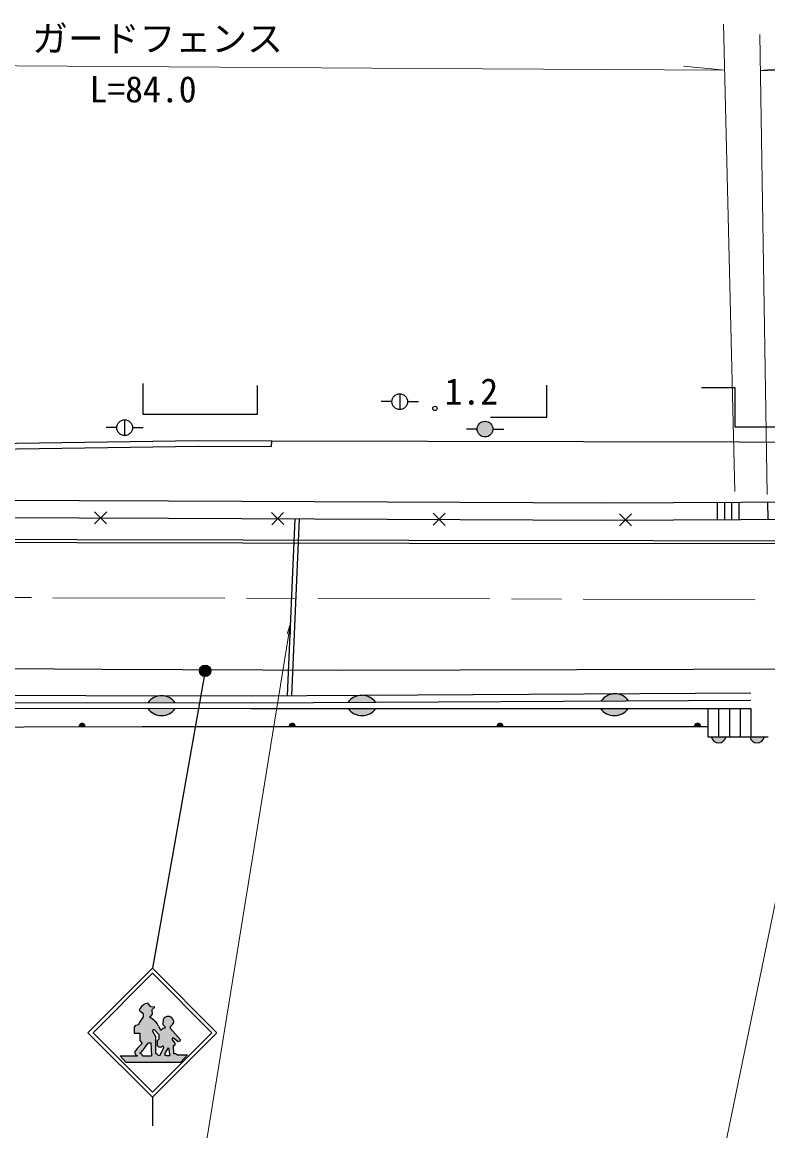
# Model space of a CAD drawing. Units: millimetres at full size, sheet at 1:1000; details may follow other scales. Extents: x 40000 to 680000, y 20000 to 380000.
# Drawn here: x 403444 to 455474, y 237940 to 315335 of the extents above; entities that cross this region are included whole.
import ezdxf
from ezdxf.enums import TextEntityAlignment as Align

# ---------------------------------------------------------------- set-up
doc = ezdxf.new("R2010")
doc.units = ezdxf.units.MM
doc.header["$LTSCALE"] = 1000
doc.linetypes.add('CHAIN', pattern=[18.5, 12, -1.5, 3.5, -1.5])
for name, color, linetype, lineweight in [('M-BGD', 7, 'Continuous', 25), ('M-BMK', 2, 'CHAIN', 13), ('M-STR-HTXT', 7, 'Continuous', 13), ('M-STR-STRC', 7, 'Continuous', 25)]:
    doc.layers.add(name, color=color, linetype=linetype, lineweight=lineweight)
doc.styles.add('ＭＳ ゴシック', font='')
doc.styles.get('ＭＳ ゴシック').set_extended_font_data('MS Gothic')

# ---------------------------------------------------------------- blocks, each defined once
blk = doc.blocks.new('open_arrow')
at = {"color": 0, "linetype": 'Continuous', "lineweight": -2}
blk.add_lwpolyline([(7.5, 1.25), (0, 0), (7.5, -1.25)], dxfattribs=at)

msp = doc.modelspace()

# ---------------------------------------------------------------- hatches: boundary and pattern name
at = {"layer": 'M-BGD'}
for points in [[(436293, 286929, 1), (435193, 286929, 0.41421), (435743, 286379, 0.41421)], [(414126, 267822, 0.51219), (412207, 267825)], [(428091, 267861, 0.51219), (426172, 267850)], [(445760, 267961, 0.51219), (443841, 267950)], [(412206, 267425, 0.51219), (414125, 267422)], [(426198, 267414, 0.51219), (428117, 267414)], [(443804, 267419, 0.51219), (445723, 267419)], [(407825, 266145, 0.4608), (407624, 266380, 0.4608), (407424, 266144)], [(422494, 266157, 0.4608), (422294, 266392, 0.4608), (422093, 266157)], [(436995, 266157, 0.4608), (436794, 266392, 0.4608), (436593, 266157)], [(450770, 266157, 0.4608), (450569, 266392, 0.4608), (450368, 266157)], [(451544, 265433, 0.82183), (452535, 265433)], [(454233, 265433, 0.82183), (455224, 265433)]]:
    msp.add_hatch(color=256, dxfattribs=at).paths.add_polyline_path(points)
at = {"layer": 'M-STR-STRC'}
for points in [[(416548, 270272, 0.41421), (415996, 270395, 0.41421), (415873, 269842, 1)], [(412254, 244086), (412416, 244092), (412476, 243171), (412936, 243189), (412935, 243192), (412934, 243195), (412933, 243198), (412931, 243201), (412930, 243204), (412929, 243208), (412927, 243211), (412926, 243214), (412925, 243217), (412923, 243219), (412921, 243222), (412920, 243225), (412918, 243228), (412916, 243231), (412915, 243234), (412913, 243237), (412911, 243239), (412909, 243242), (412907, 243245), (412905, 243247), (412903, 243250), (412901, 243252), (412899, 243255), (412897, 243258), (412894, 243260), (412892, 243262), (412890, 243265), (412887, 243267), (412885, 243269), (412883, 243272), (412880, 243274), (412878, 243276), (412875, 243278), (412872, 243280), (412870, 243282), (412867, 243284), (412864, 243286), (412862, 243288), (412859, 243290), (412856, 243292), (412853, 243293), (412851, 243295), (412848, 243297), (412845, 243298), (412842, 243300), (412839, 243301), (412836, 243303), (412833, 243304), (412830, 243306), (412827, 243307), (412824, 243308), (412821, 243309), (412817, 243310), (412814, 243311), (412811, 243312), (412808, 243313), (412805, 243314), (412802, 243315), (412798, 243316), (412795, 243317), (412792, 243317), (412789, 243318), (412785, 243318), (412782, 243319), (412779, 243319), (412765, 244495), (412572, 244882), (412575, 245003), (412661, 245006), (412983, 244661), (412977, 244333), (412862, 244226), (412868, 243889), (412871, 243886), (412874, 243882), (412876, 243879), (412879, 243875), (412882, 243872), (412885, 243868), (412889, 243865), (412892, 243862), (412895, 243859), (412898, 243856), (412902, 243853), (412905, 243850), (412909, 243847), (412912, 243844), (412916, 243841), (412919, 243838), (412923, 243835), (412927, 243833), (412930, 243830), (412934, 243828), (412938, 243825), (412942, 243823), (412946, 243821), (412950, 243818), (412954, 243816), (412958, 243814), (412962, 243812), (412966, 243810), (412970, 243808), (412974, 243806), (412978, 243805), (412983, 243803), (412987, 243801), (412991, 243800), (412995, 243798), (413000, 243797), (413004, 243796), (413008, 243795), (413013, 243793), (413017, 243792), (413022, 243791), (413026, 243791), (413031, 243790), (413035, 243789), (413040, 243788), (413044, 243788), (413049, 243787), (413053, 243787), (413058, 243786), (413062, 243786), (413067, 243786), (413071, 243786), (413076, 243786), (413080, 243786), (413085, 243786), (413089, 243786), (413094, 243786), (413098, 243787), (413103, 243787), (413108, 243788), (413112, 243788), (413117, 243789), (413121, 243790), (413125, 243791), (413130, 243792), (413134, 243793), (413139, 243794), (413143, 243795), (413148, 243796), (413152, 243797), (413156, 243799), (413161, 243800), (413165, 243802), (413169, 243803), (413173, 243805), (413177, 243807), (413182, 243808), (413186, 243810), (413190, 243812), (413194, 243814), (413198, 243816), (413202, 243819), (413206, 243821), (413210, 243823), (413214, 243825), (413218, 243828), (413221, 243830), (413225, 243833), (413229, 243836), (413232, 243838), (413236, 243841), (413240, 243844), (413243, 243847), (413246, 243850), (413250, 243853), (413253, 243856), (413257, 243859), (413260, 243862), (413263, 243865), (413266, 243869), (413269, 243872), (413272, 243875), (413275, 243879), (413278, 243882), (413279, 243883), (413296, 243715), (413016, 243186), (413415, 243198), (413412, 243366), (413648, 243727), (413750, 243194), (414269, 243239), (414264, 243243), (414258, 243247), (414253, 243251), (414248, 243255), (414243, 243258), (414237, 243262), (414232, 243265), (414226, 243269), (414220, 243272), (414215, 243275), (414209, 243278), (414203, 243281), (414197, 243284), (414192, 243287), (414186, 243289), (414180, 243292), (414174, 243294), (414168, 243297), (414162, 243299), (414155, 243301), (414149, 243303), (414143, 243305), (414137, 243307), (414131, 243308), (414124, 243310), (414118, 243311), (414112, 243313), (414105, 243314), (414099, 243315), (414092, 243316), (414086, 243317), (414080, 243318), (414073, 243319), (414067, 243319), (414060, 243320), (414054, 243320), (414047, 243320), (414041, 243320), (414034, 243320), (414028, 243320), (414021, 243320), (414015, 243320), (414008, 243319), (414003, 243319), (413970, 243839), (414088, 243913), (414088, 244058), (413917, 244291), (413917, 244398), (413994, 244400), (414328, 244143), (414437, 244188), (414487, 244300), (413772, 245114), (413772, 245235), (413777, 245237), (413783, 245239), (413788, 245241), (413793, 245243), (413799, 245245), (413804, 245248), (413809, 245250), (413814, 245253), (413819, 245256), (413824, 245258), (413829, 245261), (413834, 245264), (413839, 245267), (413844, 245270), (413849, 245273), (413853, 245277), (413858, 245280), (413863, 245283), (413867, 245287), (413872, 245291), (413876, 245294), (413880, 245298), (413885, 245302), (413889, 245306), (413893, 245310), (413897, 245314), (413901, 245318), (413905, 245322), (413909, 245326), (413913, 245330), (413916, 245335), (413920, 245339), (413923, 245344), (413927, 245348), (413930, 245353), (413934, 245358), (413937, 245362), (413940, 245367), (413943, 245372), (413946, 245377), (413949, 245382), (413952, 245387), (413954, 245392), (413957, 245397), (413960, 245402), (413962, 245407), (413964, 245413), (413967, 245418), (413969, 245423), (413971, 245429), (413973, 245434), (413974, 245437), (413997, 245604), (413951, 245737), (413949, 245742), (413947, 245747), (413945, 245751), (413942, 245756), (413940, 245761), (413937, 245765), (413935, 245770), (413932, 245775), (413930, 245779), (413927, 245784), (413924, 245788), (413921, 245792), (413918, 245797), (413915, 245801), (413912, 245805), (413909, 245809), (413905, 245813), (413902, 245817), (413899, 245821), (413895, 245825), (413892, 245829), (413888, 245833), (413884, 245837), (413880, 245840), (413877, 245844), (413873, 245848), (413869, 245851), (413865, 245854), (413861, 245858), (413857, 245861), (413852, 245864), (413848, 245867), (413844, 245870), (413839, 245873), (413835, 245876), (413831, 245879), (413826, 245882), (413822, 245884), (413817, 245887), (413812, 245889), (413808, 245892), (413803, 245894), (413798, 245896), (413793, 245899), (413789, 245901), (413784, 245903), (413779, 245905), (413774, 245906), (413769, 245908), (413764, 245910), (413759, 245911), (413754, 245913), (413749, 245914), (413744, 245915), (413739, 245917), (413733, 245918), (413728, 245919), (413723, 245920), (413718, 245921), (413713, 245921), (413708, 245922), (413702, 245923), (413697, 245923), (413692, 245923), (413687, 245924), (413681, 245924), (413676, 245924), (413671, 245924), (413666, 245924), (413660, 245924), (413655, 245924), (413650, 245923), (413645, 245923), (413639, 245922), (413634, 245922), (413633, 245922), (413628, 245922), (413622, 245923), (413616, 245923), (413610, 245923), (413605, 245923), (413599, 245923), (413593, 245923), (413587, 245923), (413582, 245923), (413576, 245923), (413570, 245922), (413564, 245922), (413559, 245921), (413553, 245920), (413547, 245919), (413542, 245918), (413536, 245917), (413530, 245916), (413525, 245915), (413519, 245914), (413514, 245912), (413508, 245911), (413503, 245909), (413497, 245907), (413492, 245906), (413486, 245904), (413481, 245902), (413475, 245900), (413470, 245897), (413465, 245895), (413460, 245893), (413454, 245890), (413449, 245888), (413444, 245885), (413439, 245882), (413434, 245879), (413429, 245876), (413424, 245873), (413419, 245870), (413414, 245867), (413410, 245864), (413405, 245861), (413400, 245857), (413396, 245854), (413391, 245850), (413387, 245846), (413382, 245843), (413378, 245839), (413374, 245835), (413370, 245831), (413366, 245827), (413362, 245823), (413358, 245819), (413354, 245814), (413350, 245810), (413346, 245806), (413343, 245801), (413339, 245797), (413335, 245792), (413332, 245788), (413329, 245783), (413325, 245778), (413322, 245773), (413319, 245769), (413316, 245764), (413313, 245759), (413310, 245754), (413308, 245749), (413305, 245744), (413304, 245743), (413293, 245350), (413420, 245206), (413420, 245108), (413415, 245108), (413410, 245108), (413405, 245109), (413400, 245109), (413395, 245109), (413390, 245109), (413385, 245108), (413380, 245108), (413375, 245108), (413370, 245107), (413365, 245107), (413360, 245106), (413355, 245106), (413350, 245105), (413345, 245104), (413340, 245103), (413335, 245102), (413330, 245101), (413325, 245099), (413320, 245098), (413315, 245097), (413311, 245095), (413306, 245094), (413301, 245092), (413296, 245090), (413292, 245089), (413287, 245087), (413282, 245085), (413278, 245083), (413273, 245081), (413269, 245078), (413264, 245076), (413260, 245074), (413255, 245071), (413251, 245069), (413247, 245066), (413242, 245063), (413238, 245061), (413234, 245058), (413230, 245055), (413226, 245052), (413222, 245049), (413218, 245046), (413214, 245043), (413210, 245040), (413206, 245036), (413202, 245033), (413199, 245029), (413195, 245026), (413192, 245022), (413188, 245019), (413185, 245015), (413181, 245011), (413178, 245007), (413175, 245004), (413172, 245000), (413169, 244996), (413166, 244992), (413097, 244992), (412958, 245246), (412950, 245264), (412942, 245282), (412934, 245299), (412925, 245317), (412916, 245334), (412906, 245351), (412897, 245368), (412887, 245385), (412876, 245401), (412866, 245418), (412855, 245434), (412844, 245450), (412832, 245466), (412821, 245481), (412809, 245497), (412796, 245512), (412784, 245527), (412771, 245541), (412758, 245556), (412745, 245570), (412731, 245584), (412718, 245598), (412704, 245612), (412689, 245625), (412675, 245638), (412660, 245651), (412645, 245663), (412630, 245676), (412615, 245688), (412599, 245700), (412584, 245711), (412568, 245722), (412552, 245733), (412535, 245744), (412519, 245754), (412502, 245764), (412485, 245774), (412468, 245784), (412451, 245793), (412434, 245802), (412416, 245810), (412398, 245819), (412381, 245826), (412363, 245834), (412346, 245841), (412346, 245904), (412514, 246095), (412502, 246378), (412705, 246569), (412428, 246592), (412221, 246863), (412206, 246860), (412191, 246856), (412177, 246853), (412162, 246849), (412148, 246844), (412133, 246840), (412119, 246835), (412105, 246830), (412091, 246825), (412077, 246819), (412063, 246814), (412049, 246808), (412035, 246801), (412021, 246795), (412008, 246788), (411995, 246781), (411981, 246774), (411968, 246767), (411955, 246759), (411942, 246751), (411930, 246743), (411917, 246735), (411905, 246726), (411892, 246718), (411880, 246709), (411868, 246699), (411856, 246690), (411845, 246681), (411833, 246671), (411822, 246661), (411811, 246651), (411800, 246640), (411789, 246630), (411779, 246619), (411768, 246608), (411758, 246597), (411748, 246586), (411738, 246574), (411729, 246563), (411719, 246551), (411710, 246539), (411701, 246527), (411692, 246515), (411684, 246502), (411675, 246490), (411667, 246477), (411659, 246464), (411652, 246451), (411644, 246438), (411637, 246425), (411630, 246411), (411623, 246398), (411617, 246384), (411610, 246371), (411609, 246367), (411892, 246136), (411886, 245893), (411866, 245871), (411847, 245848), (411828, 245825), (411809, 245801), (411791, 245778), (411773, 245753), (411756, 245729), (411739, 245704), (411722, 245679), (411706, 245654), (411691, 245628), (411676, 245602), (411661, 245576), (411647, 245550), (411633, 245523), (411620, 245496), (411607, 245469), (411594, 245442), (411583, 245414), (411571, 245387), (411560, 245359), (411551, 245334), (411546, 245334), (411540, 245334), (411535, 245334), (411530, 245334), (411524, 245334), (411519, 245334), (411513, 245334), (411508, 245333), (411503, 245333), (411497, 245332), (411492, 245332), (411487, 245331), (411481, 245330), (411476, 245329), (411471, 245328), (411465, 245327), (411460, 245326), (411455, 245325), (411450, 245323), (411445, 245322), (411440, 245320), (411434, 245319), (411429, 245317), (411424, 245315), (411419, 245313), (411414, 245311), (411409, 245309), (411404, 245307), (411399, 245305), (411395, 245302), (411390, 245300), (411385, 245297), (411380, 245295), (411376, 245292), (411371, 245289), (411366, 245287), (411362, 245284), (411357, 245281), (411353, 245278), (411349, 245275), (411344, 245271), (411340, 245268), (411336, 245265), (411332, 245261), (411328, 245258), (411324, 245254), (411320, 245250), (411316, 245247), (411312, 245243), (411308, 245239), (411305, 245235), (411301, 245231), (411298, 245227), (411294, 245223), (411291, 245219), (411287, 245215), (411284, 245210), (411281, 245206), (411278, 245202), (411275, 245197), (411272, 245193), (411269, 245188), (411266, 245184), (411263, 245179), (411261, 245174), (411258, 245169), (411257, 245166), (411257, 244751), (411661, 244768), (411655, 244237), (411816, 244047), (411768, 244000), (411721, 243954), (411674, 243906), (411628, 243857), (411583, 243808), (411539, 243758), (411496, 243707), (411454, 243655), (411412, 243603), (411372, 243550), (411332, 243496), (411297, 243446), (411297, 243442), (411297, 243437), (411297, 243432), (411297, 243427), (411297, 243422), (411297, 243418), (411297, 243413), (411298, 243408), (411298, 243403), (411299, 243398), (411299, 243394), (411300, 243389), (411301, 243384), (411302, 243380), (411303, 243375), (411304, 243370), (411305, 243366), (411306, 243361), (411307, 243356), (411309, 243352), (411310, 243347), (411312, 243343), (411313, 243338), (411315, 243334), (411317, 243329), (411319, 243325), (411320, 243320), (411322, 243316), (411325, 243312), (411327, 243307), (411329, 243303), (411331, 243299), (411334, 243295), (411336, 243290), (411338, 243286), (411341, 243282), (411344, 243278), (411346, 243274), (411349, 243271), (411352, 243267), (411355, 243263), (411358, 243259), (411361, 243255), (411364, 243252), (411367, 243248), (411371, 243245), (411374, 243241), (411377, 243238), (411381, 243234), (411384, 243231), (411388, 243228), (411391, 243225), (411395, 243222), (411399, 243218), (411402, 243216), (411406, 243213), (411410, 243210), (411414, 243207), (411418, 243204), (411422, 243202), (411426, 243199), (411430, 243197), (411434, 243194), (411438, 243192), (411442, 243189), (411447, 243187), (411451, 243185), (411455, 243183), (411460, 243181), (411464, 243179), (411469, 243177), (411473, 243176), (411477, 243174), (411482, 243172), (411484, 243171), (411845, 243171), (411844, 243176), (411842, 243180), (411840, 243185), (411839, 243189), (411837, 243194), (411835, 243198), (411833, 243202), (411831, 243207), (411829, 243211), (411827, 243215), (411825, 243219), (411822, 243223), (411820, 243227), (411818, 243232), (411815, 243236), (411812, 243239), (411810, 243243), (411807, 243247), (411804, 243251), (411801, 243255), (411798, 243259), (411795, 243262), (411792, 243266), (411789, 243269), (411786, 243273), (411783, 243276), (411780, 243280), (411776, 243283), (411773, 243286), (411769, 243290), (411766, 243293), (411762, 243296), (411759, 243299), (411755, 243302), (411751, 243305), (411747, 243308), (411744, 243310), (411740, 243313), (411736, 243316), (411732, 243318), (411728, 243321), (411724, 243323), (411720, 243326), (411715, 243328), (411711, 243330), (411707, 243332), (411703, 243334), (411698, 243336), (411694, 243338), (411690, 243340), (411685, 243342), (411681, 243343), (411676, 243345), (411672, 243347), (411667, 243348), (411663, 243349), (411658, 243351), (411654, 243352), (411649, 243353), (411648, 243353), (411679, 243381), (411709, 243409), (411739, 243437), (411768, 243466), (411797, 243496), (411825, 243526), (411853, 243556), (411880, 243587), (411907, 243618), (411933, 243650), (411958, 243683), (411983, 243716), (412007, 243749), (412031, 243782), (412054, 243816), (412077, 243851), (412099, 243886), (412120, 243921), (412133, 243942)], [(414505, 242732), (414979, 243239), (414269, 243239), (413750, 243194), (413491, 243194), (413415, 243198), (413016, 243186), (412936, 243189), (412476, 243171), (411845, 243171), (411484, 243171), (410278, 243171), (410673, 242732)]]:
    msp.add_hatch(color=256, dxfattribs=at).paths.add_polyline_path(points)

# ---------------------------------------------------------------- linework, layer by layer
at = {"layer": 'M-BGD'}
for p, q in [((429240, 288843), (428490, 288843)), ((429790, 289393), (429790, 288293)), ((430340, 288843), (431090, 288843)), ((410594, 287579), (410594, 286479)), ((410044, 287029), (409294, 287029)), ((411144, 287029), (411894, 287029)), ((435193, 286929), (434443, 286929)), ((436293, 286929), (437043, 286929)), ((420853, 285705), (420855, 286105)), ((451942, 281818), (451948, 280618)), ((452442, 281820), (452448, 280620)), ((452942, 281823), (452948, 280623)), ((453442, 281825), (453448, 280625)), ((455458, 281835), (455464, 280635)), ((409336, 280304), (408494, 281153)), ((408498, 280312), (409342, 281150)), ((421698, 280261), (420841, 281095)), ((420860, 280255), (421690, 281107)), ((432954, 280206), (432112, 281056)), ((432116, 280215), (432961, 281052)), ((445964, 280168), (445114, 281010)), ((445126, 280169), (445963, 281014)), ((421952, 268326), (422500, 280672)), ((422252, 268328), (422800, 280671)), ((451293, 267422), (451293, 265433)), ((452043, 267422), (452043, 265433)), ((452793, 267422), (452793, 265433)), ((453543, 267422), (453543, 265433)), ((454293, 267422), (454293, 265433))]:
    msp.add_line(p, q, dxfattribs=at)
for points in [[(411854, 290114), (411854, 287971), (419861, 287971), (419861, 289972)], [(436112, 287752), (440047, 287752), (440047, 289993)], [(450848, 289837), (453175, 289837), (453175, 287077), (457141, 287077), (457141, 290104)], [(254548, 288759), (271949, 288252), (293587, 287676), (312747, 287108), (335667, 286549), (373254, 285951), (385576, 285872), (398285, 285882), (415728, 286131), (420855, 286105), (453474, 286044), (480155, 285975), (494087, 285929), (517347, 286600), (547871, 287807), (552320, 288057), (559381, 288527)], [(271938, 287852), (293576, 287276), (312736, 286708), (335659, 286149), (373249, 285551), (385575, 285472), (398288, 285482), (415730, 285731), (420853, 285705)], [(253624, 284067), (273339, 283416), (294300, 282824), (311963, 282557), (335852, 281955), (363816, 282103), (413656, 281909), (444162, 281781), (477168, 281938), (501049, 281939), (521932, 282381), (551807, 283347), (559390, 283777)], [(233640, 283487), (253585, 282868), (273303, 282217), (294274, 281624), (311939, 281357), (335840, 280755), (363817, 280903), (413651, 280709), (444163, 280581), (477171, 280738), (501062, 280739), (521964, 281181), (551860, 282149), (559392, 282570)], [(367739, 266080), (367780, 268939), (367923, 269559), (368191, 269962), (368552, 270385), (368884, 270505), (378700, 270459), (392326, 270288), (409031, 270160), (425846, 270095), (466607, 270211), (526539, 270690), (553898, 271129), (559414, 271140)], [(367770, 267971), (384812, 267875), (419425, 267812), (454291, 268009)], [(367773, 268471), (384814, 268375), (419424, 268312), (454288, 268509)], [(367768, 267571), (384811, 267475), (419425, 267412), (454293, 267422)], [(367739, 266080), (387054, 266086), (411818, 266157), (451293, 266157)], [(451293, 265433), (454288, 265433), (455490, 265433)]]:
    msp.add_lwpolyline(points, dxfattribs=at)
for centre, radius in [((429790, 288843), 550), ((432248, 288368), 150), ((410594, 287029), 550), ((435743, 286929), 550)]:
    msp.add_circle(centre, radius, dxfattribs=at)
for centre, radius, start, end in [((413165, 267132), 1182, 35.65243, 144.13759), ((427136, 267165), 1182, 36.08101, 144.56616), ((444804, 267264), 1182, 36.08101, 144.56616), ((413167, 268114), 1182, 215.65243, 324.13759), ((427157, 268105), 1182, 215.77371, 324.25887), ((444763, 268110), 1182, 215.77371, 324.25887), ((407625, 266176), 203, 351.20252, 189.12591), ((422294, 266188), 203, 351.03831, 188.96169), ((436794, 266188), 203, 351.03831, 188.96169), ((450569, 266188), 203, 351.03831, 188.96169), ((452039, 265530), 505, 191.1709, 348.8291), ((454728, 265530), 505, 191.1709, 348.8291)]:
    msp.add_arc(centre, radius, start, end, dxfattribs=at)
at = {"layer": 'M-BMK'}
msp.add_lwpolyline([(68526, 279454), (110455, 280204), (142251, 280328), (167514, 279922), (198860, 279058), (227411, 277771), (245628, 276962), (267912, 276641), (300117, 275795), (307402, 275694), (368588, 275259), (468958, 274980), (559407, 274841)], dxfattribs=at)
at = {"layer": 'M-STR-HTXT'}
for p, q in [((453182, 282563), (452389, 315192)), ((455433, 282364), (454915, 314484)), ((452467, 311985), (449582, 312254)), ((454955, 311966), (457689, 312226))]:
    msp.add_line(p, q, dxfattribs=at)
for points in [[(452467, 311985), (431384, 312101), (388912, 312382), (369525, 312701)], [(454955, 311966), (466335, 311831), (482062, 311723), (503503, 312022)], [(460561, 276022), (452004, 234516), (470022, 234516)], [(422175, 273362), (415621, 233020), (433750, 233020)]]:
    msp.add_lwpolyline(points, dxfattribs=at)
at = {"layer": 'M-STR-STRC'}
for p, q in [((416211, 270057), (412533, 249291)), ((408033, 244791), (412533, 249291)), ((417033, 244791), (412533, 249291)), ((408387, 244791), (412533, 248937)), ((416680, 244791), (412533, 248937)), ((411609, 246367), (411892, 246136)), ((411892, 246136), (411886, 245893)), ((412428, 246592), (412221, 246863)), ((412705, 246569), (412428, 246592)), ((412705, 246569), (412502, 246378)), ((412502, 246378), (412514, 246095)), ((412514, 246095), (412346, 245904)), ((412346, 245904), (412346, 245841)), ((413293, 245350), (413304, 245743)), ((413420, 245206), (413293, 245350)), ((413951, 245737), (413997, 245604)), ((413997, 245604), (413974, 245437)), ((408033, 244791), (412533, 240290)), ((408387, 244791), (412533, 240644)), ((411257, 245166), (411257, 244751)), ((411257, 244751), (411661, 244768)), ((411661, 244768), (411655, 244237)), ((412533, 240644), (416680, 244791)), ((412533, 240291), (417033, 244791)), ((412572, 244882), (412575, 245003)), ((412765, 244495), (412572, 244882)), ((412575, 245003), (412661, 245006)), ((412661, 245006), (412983, 244661)), ((412958, 245246), (413097, 244992)), ((412983, 244661), (412977, 244333)), ((413097, 244992), (413166, 244992)), ((413420, 245108), (413420, 245206)), ((413772, 245235), (413772, 245114)), ((413772, 245114), (414487, 244300)), ((411655, 244237), (411816, 244047)), ((412133, 243942), (412254, 244086)), ((412254, 244086), (412416, 244092)), ((412416, 244092), (412476, 243171)), ((412779, 243319), (412765, 244495)), ((412977, 244333), (412862, 244226)), ((412862, 244226), (412868, 243889)), ((413279, 243883), (413296, 243715)), ((413994, 244400), (413917, 244398)), ((413917, 244398), (413917, 244291)), ((413917, 244291), (414088, 244058)), ((414088, 243913), (413970, 243839)), ((413970, 243839), (414003, 243319)), ((414328, 244143), (413994, 244400)), ((414088, 244058), (414088, 243913)), ((414437, 244188), (414328, 244143)), ((414487, 244300), (414437, 244188)), ((410278, 243171), (411484, 243171)), ((410278, 243171), (410673, 242732)), ((411845, 243171), (412476, 243171)), ((413016, 243186), (412936, 243189)), ((413296, 243715), (413016, 243186)), ((413412, 243366), (413648, 243727)), ((413415, 243198), (413412, 243366)), ((413491, 243194), (413415, 243198)), ((413491, 243194), (413750, 243194)), ((413648, 243727), (413750, 243194)), ((414269, 243239), (414979, 243239)), ((414979, 243239), (414505, 242732)), ((410673, 242732), (414505, 242732)), ((412533, 240291), (412533, 238291))]:
    msp.add_line(p, q, dxfattribs=at)
for points in [[(318428, 279490), (340423, 279309), (357343, 279230), (395630, 279233), (430437, 279175), (464480, 279131), (490715, 279134), (514715, 279366), (533544, 279934), (545656, 280259), (559397, 280157)], [(318426, 279290), (340421, 279109), (357342, 279030), (395630, 279033), (430437, 278975), (464480, 278931), (490716, 278934), (514719, 279166), (533550, 279734), (545658, 280059), (559397, 279957)]]:
    msp.add_lwpolyline(points, dxfattribs=at)
msp.add_circle((416211, 270057), 400, dxfattribs=at)
for centre, radius, start, end in [((412399, 246018), 863, 101.90989, 156.19638), ((413166, 244748), 1718, 138.17703, 160.06934), ((411933, 244803), 1117, 23.37044, 68.27431), ((413599, 245594), 330, 83.95474, 153.12523), ((413672, 245623), 301, 22.24618, 97.37057), ((413664, 245545), 329, 289.23067, 340.76933), ((411531, 245026), 308, 86.28867, 152.95883), ((413397, 244820), 288, 85.52391, 143.364), ((414434, 241257), 3825, 133.17171, 145.08347), ((410092, 245128), 2360, 311.23071, 329.82437), ((413076, 244046), 260, 217.04728, 321.30403), ((411571, 243432), 275, 177.01244, 251.54617), ((411587, 243089), 271, 17.68097, 76.9396), ((412755, 243131), 190, 17.79602, 82.59769), ((414037, 242949), 372, 51.35521, 95.23461)]:
    msp.add_arc(centre, radius, start, end, dxfattribs=at)

# ---------------------------------------------------------------- block references
at = {"layer": 'M-STR-HTXT', "xscale": 100, "yscale": 100, "rotation": 260.8}
msp.add_blockref('open_arrow', (422175, 273362), dxfattribs=at)

# ---------------------------------------------------------------- texts
at = {"layer": 'M-BGD', "style": 'ＭＳ ゴシック'}
msp.add_text('1.2', height=1833, dxfattribs=at).set_placement((434788, 288091), align=Align.BOTTOM_CENTER)
at = {"layer": 'M-STR-HTXT', "style": 'ＭＳ ゴシック'}
for s, p in [('ガードフェンス', (412888, 312725)), ('L=84.0', (411876, 309189))]:
    msp.add_text(s, height=1833, dxfattribs=at).set_placement(p, align=Align.BOTTOM_CENTER)

doc.saveas('drawing.dxf')
